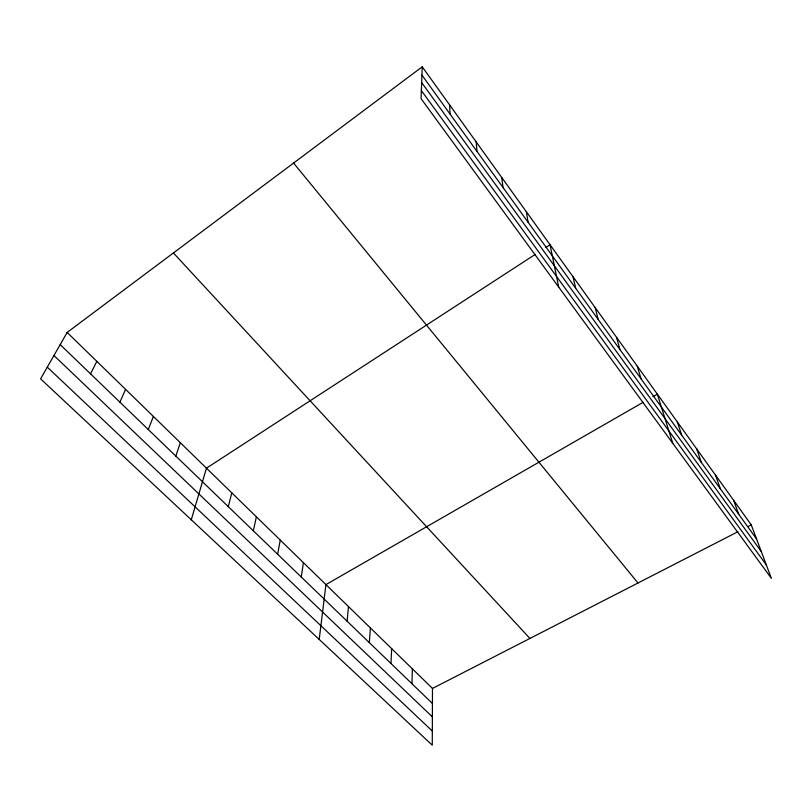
<?xml version="1.0" encoding="UTF-8"?>
<svg xmlns="http://www.w3.org/2000/svg" width="812" height="812" viewBox="0 0 812 812"><rect width="100%" height="100%" fill="white"/><g stroke="black" fill="none" stroke-linecap="round" stroke-linejoin="round"><path stroke-width="1.22" d="M67.163 332.433L432.481 688.434L432.278 745.193L40.6 378.849L67.163 332.433L422.23 66.807L751.262 524.877L771.4 578.377L421.063 98.638L422.23 66.807M411.988 683.775L412.354 668.814M390.978 663.505L391.658 648.646M369.348 642.657L370.373 627.909M347.089 621.19L348.48 606.574M319.207 639.43L325.937 584.61L643.094 402.336M301.252 577.007L303.424 562.665M277.653 554.251L280.252 540.082M253.344 530.815L256.379 516.818M228.294 506.668L231.796 492.864M191.277 519.771L206.461 468.169L535.199 254.42M175.808 456.06L180.335 442.713M148.302 429.538L153.387 416.444M119.892 402.153L125.566 389.344M90.538 373.855L96.841 361.35M545.806 247.518L550.049 244.767L558.727 287.143M652.96 396.662L657.355 394.145L672.742 443.281M432.481 688.434L737.976 531.698M747.933 526.582L751.262 524.877M47.289 367.156L432.329 731.054M53.947 355.524L432.38 716.874M60.2 344.603L432.431 703.476M173.403 252.948L529.911 638.445M293.579 163.05L637.988 582.996M421.357 90.558L766.355 564.979M421.651 82.56L761.321 551.592M421.925 75.09L756.571 538.985M733.642 500.354L738.737 514.27M715.473 475.061L720.335 488.753M696.716 448.955L701.324 462.404M677.35 421.996L681.694 435.181M637.288 366.222L641.033 378.818M616.572 337.366L619.972 349.637M595.145 307.535L598.2 319.451M572.988 276.689L575.657 288.199M526.308 211.699L528.135 222.315M501.694 177.442L503.054 187.552M476.187 141.927L477.03 151.468M449.716 105.073L450 114.015"/></g></svg>
